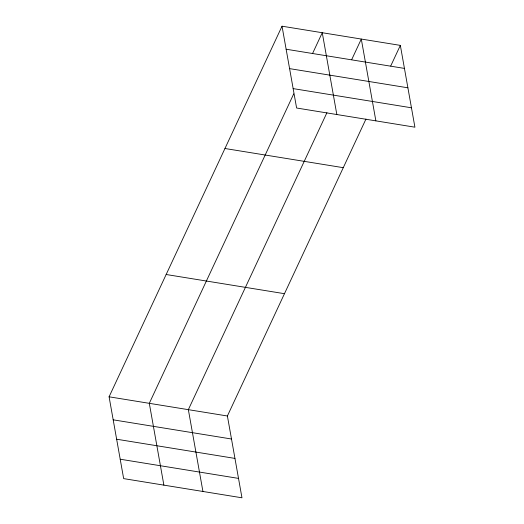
<?xml version="1.0" encoding="UTF-8"?>
<svg xmlns="http://www.w3.org/2000/svg" width="524" height="524" viewBox="0 0 524 524"><rect width="100%" height="100%" fill="white"/><g stroke="black" fill="none" stroke-linecap="round" stroke-linejoin="round"><path stroke-width="0.79" d="M365.962 119.059L227.396 415.991L241.97 497.8L123.657 478.615L109.084 396.806L282.03 26.2L400.343 45.385L414.916 127.194L296.604 108.01L282.03 26.2M293.722 93.875L149.307 403.323L163.881 485.139M312.632 53.35L322.26 32.724L336.834 114.533M326.917 112.725L188.352 409.657L202.926 491.466M351.676 59.684L361.298 39.051L375.872 120.867M390.714 66.011L400.343 45.385M286.13 49.223L404.443 68.408M289.589 68.624L407.901 87.809M293.152 88.608L411.458 107.793M224.96 148.502L343.272 167.68M166.16 274.504L284.466 293.689M109.084 396.806L227.396 415.991M113.184 419.822L231.497 439.007M116.642 439.223L234.948 458.408M120.199 459.214L238.512 478.399"/></g></svg>
